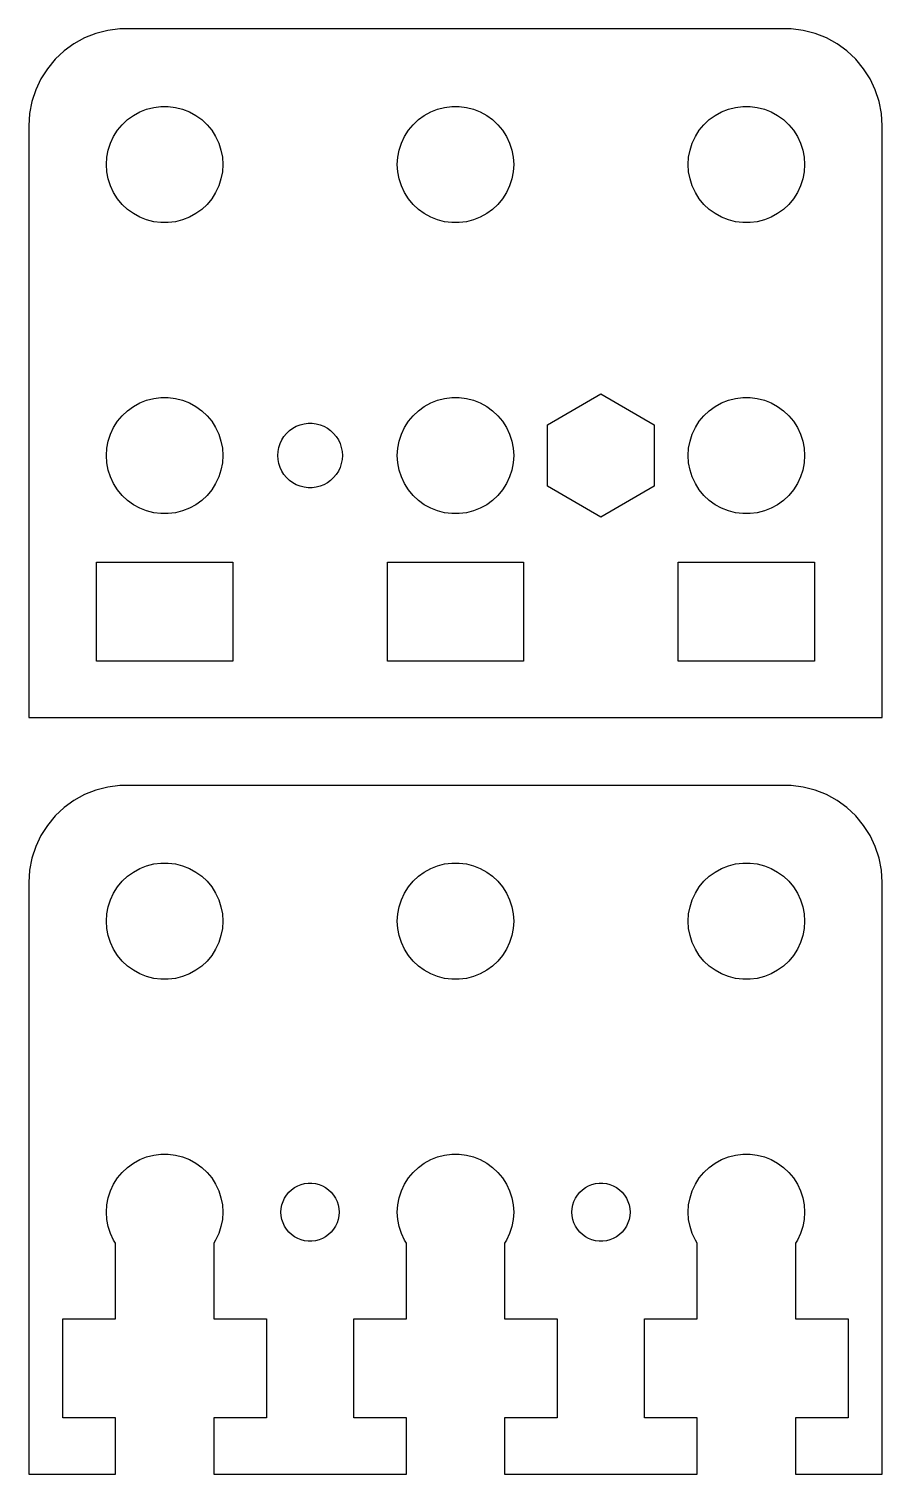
# Model space of a CAD drawing. Header units: metres. Extents: x -22 to 22, y 0 to 152.
# Drawn here: x -22 to 22, y 78 to 152.5 of the extents above; entities that cross this region are included whole.
import ezdxf

# ---------------------------------------------------------------- set-up
doc = ezdxf.new("R2010")
doc.units = ezdxf.units.M

msp = doc.modelspace()

# ---------------------------------------------------------------- linework, layer by layer
for p, q in [((-19.1289, 152.024), (-19.6791, 151.722)), ((-18.5451, 152.255), (-19.1289, 152.024)), ((-17.9369, 152.411), (-18.5451, 152.255)), ((-17.3139, 152.49), (-17.9369, 152.411)), ((17.3139, 152.49), (-17.3139, 152.49)), ((17.9369, 152.411), (17.3139, 152.49)), ((18.5451, 152.255), (17.9369, 152.411)), ((19.1289, 152.024), (18.5451, 152.255)), ((19.6791, 151.722), (19.1289, 152.024)), ((-20.1871, 151.353), (-20.6448, 150.923)), ((-19.6791, 151.722), (-20.1871, 151.353)), ((20.1871, 151.353), (19.6791, 151.722)), ((20.6448, 150.923), (20.1871, 151.353)), ((-20.6448, 150.923), (-21.0451, 150.439)), ((21.0451, 150.439), (20.6448, 150.923)), ((-21.3815, 149.909), (-21.6489, 149.341)), ((-21.0451, 150.439), (-21.3815, 149.909)), ((21.3815, 149.909), (21.0451, 150.439)), ((21.6489, 149.341), (21.3815, 149.909)), ((-21.6489, 149.341), (-21.8429, 148.743)), ((21.8429, 148.743), (21.6489, 149.341)), ((-21.8429, 148.743), (-21.9606, 148.127)), ((-16.2773, 148.214), (-15.927, 148.353)), ((-15.927, 148.353), (-15.5621, 148.447)), ((-15.5621, 148.447), (-15.1884, 148.494)), ((-15.1884, 148.494), (-14.8116, 148.494)), ((-14.8116, 148.494), (-14.4379, 148.447)), ((-14.4379, 148.447), (-14.0729, 148.353)), ((-14.0729, 148.353), (-13.7227, 148.214)), ((-1.27733, 148.214), (-0.92705, 148.353)), ((-0.92705, 148.353), (-0.56213, 148.447)), ((-0.56213, 148.447), (-0.18837, 148.494)), ((-0.18837, 148.494), (0.18837, 148.494)), ((0.18837, 148.494), (0.56213, 148.447)), ((0.56213, 148.447), (0.92705, 148.353)), ((0.92705, 148.353), (1.27733, 148.214)), ((13.7227, 148.214), (14.0729, 148.353)), ((14.0729, 148.353), (14.4379, 148.447)), ((14.4379, 148.447), (14.8116, 148.494)), ((14.8116, 148.494), (15.1884, 148.494)), ((15.1884, 148.494), (15.5621, 148.447)), ((15.5621, 148.447), (15.927, 148.353)), ((15.927, 148.353), (16.2773, 148.214)), ((21.9606, 148.127), (21.8429, 148.743)), ((-21.9606, 148.127), (-22, 147.5)), ((-22, 147.5), (-22, 117)), ((-17.427, 147.263), (-17.1869, 147.554)), ((-17.1869, 147.554), (-16.9123, 147.812)), ((-16.9123, 147.812), (-16.6075, 148.033)), ((-16.6075, 148.033), (-16.2773, 148.214)), ((-13.7227, 148.214), (-13.3925, 148.033)), ((-13.3925, 148.033), (-13.0877, 147.812)), ((-13.0877, 147.812), (-12.8131, 147.554)), ((-12.8131, 147.554), (-12.5729, 147.263)), ((-2.42705, 147.263), (-2.1869, 147.554)), ((-2.1869, 147.554), (-1.91226, 147.812)), ((-1.91226, 147.812), (-1.60747, 148.033)), ((-1.60747, 148.033), (-1.27733, 148.214)), ((1.27733, 148.214), (1.60747, 148.033)), ((1.60747, 148.033), (1.91226, 147.812)), ((1.91226, 147.812), (2.1869, 147.554)), ((2.1869, 147.554), (2.42705, 147.263)), ((12.5729, 147.263), (12.8131, 147.554)), ((12.8131, 147.554), (13.0877, 147.812)), ((13.0877, 147.812), (13.3925, 148.033)), ((13.3925, 148.033), (13.7227, 148.214)), ((16.2773, 148.214), (16.6075, 148.033)), ((16.6075, 148.033), (16.9123, 147.812)), ((16.9123, 147.812), (17.1869, 147.554)), ((17.1869, 147.554), (17.427, 147.263)), ((22, 147.5), (21.9606, 148.127)), ((22, 117), (22, 147.5)), ((-17.7893, 146.604), (-17.6289, 146.945)), ((-17.6289, 146.945), (-17.427, 147.263)), ((-12.5729, 147.263), (-12.3711, 146.945)), ((-12.3711, 146.945), (-12.2107, 146.604)), ((-2.78932, 146.604), (-2.62891, 146.945)), ((-2.62891, 146.945), (-2.42705, 147.263)), ((2.42705, 147.263), (2.62891, 146.945)), ((2.62891, 146.945), (2.78932, 146.604)), ((12.2107, 146.604), (12.3711, 146.945)), ((12.3711, 146.945), (12.5729, 147.263)), ((17.427, 147.263), (17.6289, 146.945)), ((17.6289, 146.945), (17.7893, 146.604)), ((-17.9763, 145.876), (-17.9057, 146.246)), ((-17.9057, 146.246), (-17.7893, 146.604)), ((-12.2107, 146.604), (-12.0942, 146.246)), ((-12.0942, 146.246), (-12.0237, 145.876)), ((-2.97633, 145.876), (-2.90575, 146.246)), ((-2.90575, 146.246), (-2.78932, 146.604)), ((2.78932, 146.604), (2.90575, 146.246)), ((2.90575, 146.246), (2.97633, 145.876)), ((12.0237, 145.876), (12.0942, 146.246)), ((12.0942, 146.246), (12.2107, 146.604)), ((17.7893, 146.604), (17.9057, 146.246)), ((17.9057, 146.246), (17.9763, 145.876)), ((-18, 145.5), (-17.9763, 145.876)), ((-17.9763, 145.124), (-18, 145.5)), ((-12.0237, 145.876), (-12, 145.5)), ((-12, 145.5), (-12.0237, 145.124)), ((-3, 145.5), (-2.97633, 145.876)), ((-2.97633, 145.124), (-3, 145.5)), ((2.97633, 145.876), (3, 145.5)), ((3, 145.5), (2.97633, 145.124)), ((12, 145.5), (12.0237, 145.876)), ((12.0237, 145.124), (12, 145.5)), ((17.9763, 145.876), (18, 145.5)), ((18, 145.5), (17.9763, 145.124)), ((-17.9057, 144.754), (-17.9763, 145.124)), ((-17.7893, 144.396), (-17.9057, 144.754)), ((-12.0942, 144.754), (-12.2107, 144.396)), ((-12.0237, 145.124), (-12.0942, 144.754)), ((-2.90575, 144.754), (-2.97633, 145.124)), ((-2.78932, 144.396), (-2.90575, 144.754)), ((2.90575, 144.754), (2.78932, 144.396)), ((2.97633, 145.124), (2.90575, 144.754)), ((12.0942, 144.754), (12.0237, 145.124)), ((12.2107, 144.396), (12.0942, 144.754)), ((17.9057, 144.754), (17.7893, 144.396)), ((17.9763, 145.124), (17.9057, 144.754)), ((-17.6289, 144.055), (-17.7893, 144.396)), ((-17.427, 143.737), (-17.6289, 144.055)), ((-12.3711, 144.055), (-12.5729, 143.737)), ((-12.2107, 144.396), (-12.3711, 144.055)), ((-2.62891, 144.055), (-2.78932, 144.396)), ((-2.42705, 143.737), (-2.62891, 144.055)), ((2.62891, 144.055), (2.42705, 143.737)), ((2.78932, 144.396), (2.62891, 144.055)), ((12.3711, 144.055), (12.2107, 144.396)), ((12.5729, 143.737), (12.3711, 144.055)), ((17.6289, 144.055), (17.427, 143.737)), ((17.7893, 144.396), (17.6289, 144.055)), ((-17.1869, 143.446), (-17.427, 143.737)), ((-16.9123, 143.188), (-17.1869, 143.446)), ((-16.6075, 142.967), (-16.9123, 143.188)), ((-13.0877, 143.188), (-13.3925, 142.967)), ((-12.8131, 143.446), (-13.0877, 143.188)), ((-12.5729, 143.737), (-12.8131, 143.446)), ((-2.1869, 143.446), (-2.42705, 143.737)), ((-1.91226, 143.188), (-2.1869, 143.446)), ((-1.60747, 142.967), (-1.91226, 143.188)), ((1.91226, 143.188), (1.60747, 142.967)), ((2.1869, 143.446), (1.91226, 143.188)), ((2.42705, 143.737), (2.1869, 143.446)), ((12.8131, 143.446), (12.5729, 143.737)), ((13.0877, 143.188), (12.8131, 143.446)), ((13.3925, 142.967), (13.0877, 143.188)), ((16.9123, 143.188), (16.6075, 142.967)), ((17.1869, 143.446), (16.9123, 143.188)), ((17.427, 143.737), (17.1869, 143.446)), ((-16.2773, 142.786), (-16.6075, 142.967)), ((-15.927, 142.647), (-16.2773, 142.786)), ((-15.5621, 142.553), (-15.927, 142.647)), ((-15.1884, 142.506), (-15.5621, 142.553)), ((-14.8116, 142.506), (-15.1884, 142.506)), ((-14.4379, 142.553), (-14.8116, 142.506)), ((-14.0729, 142.647), (-14.4379, 142.553)), ((-13.7227, 142.786), (-14.0729, 142.647)), ((-13.3925, 142.967), (-13.7227, 142.786)), ((-1.27733, 142.786), (-1.60747, 142.967)), ((-0.92705, 142.647), (-1.27733, 142.786)), ((-0.56213, 142.553), (-0.92705, 142.647)), ((-0.18837, 142.506), (-0.56213, 142.553)), ((0.18837, 142.506), (-0.18837, 142.506)), ((0.56213, 142.553), (0.18837, 142.506)), ((0.92705, 142.647), (0.56213, 142.553)), ((1.27733, 142.786), (0.92705, 142.647)), ((1.60747, 142.967), (1.27733, 142.786)), ((13.7227, 142.786), (13.3925, 142.967)), ((14.0729, 142.647), (13.7227, 142.786)), ((14.4379, 142.553), (14.0729, 142.647)), ((14.8116, 142.506), (14.4379, 142.553)), ((15.1884, 142.506), (14.8116, 142.506)), ((15.5621, 142.553), (15.1884, 142.506)), ((15.927, 142.647), (15.5621, 142.553)), ((16.2773, 142.786), (15.927, 142.647)), ((16.6075, 142.967), (16.2773, 142.786)), ((-16.2773, 133.214), (-15.927, 133.353)), ((-15.927, 133.353), (-15.5621, 133.447)), ((-15.5621, 133.447), (-15.1884, 133.494)), ((-15.1884, 133.494), (-14.8116, 133.494)), ((-14.8116, 133.494), (-14.4379, 133.447)), ((-14.4379, 133.447), (-14.0729, 133.353)), ((-14.0729, 133.353), (-13.7227, 133.214)), ((-1.27733, 133.214), (-0.92705, 133.353)), ((-0.92705, 133.353), (-0.56213, 133.447)), ((-0.56213, 133.447), (-0.18837, 133.494)), ((-0.18837, 133.494), (0.18837, 133.494)), ((0.18837, 133.494), (0.56213, 133.447)), ((0.56213, 133.447), (0.92705, 133.353)), ((0.92705, 133.353), (1.27733, 133.214)), ((4.75166, 132.087), (7.5, 133.673)), ((7.5, 133.673), (10.2483, 132.087)), ((13.7227, 133.214), (14.0729, 133.353)), ((14.0729, 133.353), (14.4379, 133.447)), ((14.4379, 133.447), (14.8116, 133.494)), ((14.8116, 133.494), (15.1884, 133.494)), ((15.1884, 133.494), (15.5621, 133.447)), ((15.5621, 133.447), (15.927, 133.353)), ((15.927, 133.353), (16.2773, 133.214)), ((-17.1869, 132.554), (-16.9123, 132.812)), ((-16.9123, 132.812), (-16.6075, 133.033)), ((-16.6075, 133.033), (-16.2773, 133.214)), ((-13.7227, 133.214), (-13.3925, 133.033)), ((-13.3925, 133.033), (-13.0877, 132.812)), ((-13.0877, 132.812), (-12.8131, 132.554)), ((-2.1869, 132.554), (-1.91226, 132.812)), ((-1.91226, 132.812), (-1.60747, 133.033)), ((-1.60747, 133.033), (-1.27733, 133.214)), ((1.27733, 133.214), (1.60747, 133.033)), ((1.60747, 133.033), (1.91226, 132.812)), ((1.91226, 132.812), (2.1869, 132.554)), ((12.8131, 132.554), (13.0877, 132.812)), ((13.0877, 132.812), (13.3925, 133.033)), ((13.3925, 133.033), (13.7227, 133.214)), ((16.2773, 133.214), (16.6075, 133.033)), ((16.6075, 133.033), (16.9123, 132.812)), ((16.9123, 132.812), (17.1869, 132.554)), ((-17.7893, 131.604), (-17.6289, 131.945)), ((-17.6289, 131.945), (-17.427, 132.263)), ((-17.427, 132.263), (-17.1869, 132.554)), ((-12.8131, 132.554), (-12.5729, 132.263)), ((-12.5729, 132.263), (-12.3711, 131.945)), ((-12.3711, 131.945), (-12.2107, 131.604)), ((-8.56111, 131.783), (-8.39198, 131.906)), ((-8.39198, 131.906), (-8.20879, 132.006)), ((-8.20879, 132.006), (-8.01442, 132.083)), ((-8.01442, 132.083), (-7.81192, 132.135)), ((-7.81192, 132.135), (-7.60452, 132.161)), ((-7.60452, 132.161), (-7.39546, 132.161)), ((-7.39546, 132.161), (-7.18806, 132.135)), ((-7.18806, 132.135), (-6.98557, 132.083)), ((-6.98557, 132.083), (-6.7912, 132.006)), ((-6.7912, 132.006), (-6.608, 131.906)), ((-6.608, 131.906), (-6.43887, 131.783)), ((-2.78932, 131.604), (-2.62891, 131.945)), ((-2.62891, 131.945), (-2.42705, 132.263)), ((-2.42705, 132.263), (-2.1869, 132.554)), ((2.1869, 132.554), (2.42705, 132.263)), ((2.42705, 132.263), (2.62891, 131.945)), ((2.62891, 131.945), (2.78932, 131.604)), ((4.75166, 128.913), (4.75166, 132.087)), ((10.2483, 132.087), (10.2483, 128.913)), ((12.2107, 131.604), (12.3711, 131.945)), ((12.3711, 131.945), (12.5729, 132.263)), ((12.5729, 132.263), (12.8131, 132.554)), ((17.1869, 132.554), (17.427, 132.263)), ((17.427, 132.263), (17.6289, 131.945)), ((17.6289, 131.945), (17.7893, 131.604)), ((-17.9763, 130.876), (-17.9057, 131.246)), ((-17.9057, 131.246), (-17.7893, 131.604)), ((-12.2107, 131.604), (-12.0942, 131.246)), ((-12.0942, 131.246), (-12.0237, 130.876)), ((-9.1124, 130.914), (-9.04779, 131.113)), ((-9.04779, 131.113), (-8.95879, 131.302)), ((-8.95879, 131.302), (-8.84677, 131.478)), ((-8.84677, 131.478), (-8.71352, 131.64)), ((-8.71352, 131.64), (-8.56111, 131.783)), ((-6.43887, 131.783), (-6.28647, 131.64)), ((-6.28647, 131.64), (-6.15321, 131.478)), ((-6.15321, 131.478), (-6.0412, 131.302)), ((-6.0412, 131.302), (-5.95219, 131.113)), ((-5.95219, 131.113), (-5.88759, 130.914)), ((-2.97633, 130.876), (-2.90575, 131.246)), ((-2.90575, 131.246), (-2.78932, 131.604)), ((2.78932, 131.604), (2.90575, 131.246)), ((2.90575, 131.246), (2.97633, 130.876)), ((12.0237, 130.876), (12.0942, 131.246)), ((12.0942, 131.246), (12.2107, 131.604)), ((17.7893, 131.604), (17.9057, 131.246)), ((17.9057, 131.246), (17.9763, 130.876)), ((-18, 130.5), (-17.9763, 130.876)), ((-17.9763, 130.124), (-18, 130.5)), ((-12.0237, 130.876), (-12, 130.5)), ((-12, 130.5), (-12.0237, 130.124)), ((-9.1647, 130.5), (-9.15157, 130.709)), ((-9.15157, 130.291), (-9.1647, 130.5)), ((-9.15157, 130.709), (-9.1124, 130.914)), ((-5.88759, 130.914), (-5.84842, 130.709)), ((-5.84842, 130.709), (-5.83528, 130.5)), ((-5.83528, 130.5), (-5.84842, 130.291)), ((-3, 130.5), (-2.97633, 130.876)), ((-2.97633, 130.124), (-3, 130.5)), ((2.97633, 130.876), (3, 130.5)), ((3, 130.5), (2.97633, 130.124)), ((12, 130.5), (12.0237, 130.876)), ((12.0237, 130.124), (12, 130.5)), ((17.9763, 130.876), (18, 130.5)), ((18, 130.5), (17.9763, 130.124)), ((-17.9057, 129.754), (-17.9763, 130.124)), ((-17.7893, 129.396), (-17.9057, 129.754)), ((-12.0942, 129.754), (-12.2107, 129.396)), ((-12.0237, 130.124), (-12.0942, 129.754)), ((-9.1124, 130.086), (-9.15157, 130.291)), ((-9.04779, 129.887), (-9.1124, 130.086)), ((-8.95879, 129.698), (-9.04779, 129.887)), ((-8.84677, 129.521), (-8.95879, 129.698)), ((-6.0412, 129.698), (-6.15321, 129.521)), ((-5.95219, 129.887), (-6.0412, 129.698)), ((-5.88759, 130.086), (-5.95219, 129.887)), ((-5.84842, 130.291), (-5.88759, 130.086)), ((-2.90575, 129.754), (-2.97633, 130.124)), ((-2.78932, 129.396), (-2.90575, 129.754)), ((2.90575, 129.754), (2.78932, 129.396)), ((2.97633, 130.124), (2.90575, 129.754)), ((12.0942, 129.754), (12.0237, 130.124)), ((12.2107, 129.396), (12.0942, 129.754)), ((17.9057, 129.754), (17.7893, 129.396)), ((17.9763, 130.124), (17.9057, 129.754)), ((-17.6289, 129.055), (-17.7893, 129.396)), ((-17.427, 128.737), (-17.6289, 129.055)), ((-12.3711, 129.055), (-12.5729, 128.737)), ((-12.2107, 129.396), (-12.3711, 129.055)), ((-8.71352, 129.36), (-8.84677, 129.521)), ((-8.56111, 129.217), (-8.71352, 129.36)), ((-8.39198, 129.094), (-8.56111, 129.217)), ((-8.20879, 128.994), (-8.39198, 129.094)), ((-8.01442, 128.917), (-8.20879, 128.994)), ((-7.81192, 128.865), (-8.01442, 128.917)), ((-6.98557, 128.917), (-7.18806, 128.865)), ((-6.7912, 128.994), (-6.98557, 128.917)), ((-6.608, 129.094), (-6.7912, 128.994)), ((-6.43887, 129.217), (-6.608, 129.094)), ((-6.28647, 129.36), (-6.43887, 129.217)), ((-6.15321, 129.521), (-6.28647, 129.36)), ((-2.62891, 129.055), (-2.78932, 129.396)), ((-2.42705, 128.737), (-2.62891, 129.055)), ((2.62891, 129.055), (2.42705, 128.737)), ((2.78932, 129.396), (2.62891, 129.055)), ((7.49998, 127.327), (4.75166, 128.913)), ((10.2483, 128.913), (7.49998, 127.327)), ((12.3711, 129.055), (12.2107, 129.396)), ((12.5729, 128.737), (12.3711, 129.055)), ((17.6289, 129.055), (17.427, 128.737)), ((17.7893, 129.396), (17.6289, 129.055)), ((-17.1869, 128.446), (-17.427, 128.737)), ((-16.9123, 128.188), (-17.1869, 128.446)), ((-16.6075, 127.967), (-16.9123, 128.188)), ((-13.0877, 128.188), (-13.3925, 127.967)), ((-12.8131, 128.446), (-13.0877, 128.188)), ((-12.5729, 128.737), (-12.8131, 128.446)), ((-7.60452, 128.839), (-7.81192, 128.865)), ((-7.39546, 128.839), (-7.60452, 128.839)), ((-7.18806, 128.865), (-7.39546, 128.839)), ((-2.1869, 128.446), (-2.42705, 128.737)), ((-1.91226, 128.188), (-2.1869, 128.446)), ((-1.60747, 127.967), (-1.91226, 128.188)), ((1.91226, 128.188), (1.60747, 127.967)), ((2.1869, 128.446), (1.91226, 128.188)), ((2.42705, 128.737), (2.1869, 128.446)), ((12.8131, 128.446), (12.5729, 128.737)), ((13.0877, 128.188), (12.8131, 128.446)), ((13.3925, 127.967), (13.0877, 128.188)), ((16.9123, 128.188), (16.6075, 127.967)), ((17.1869, 128.446), (16.9123, 128.188)), ((17.427, 128.737), (17.1869, 128.446)), ((-16.2773, 127.786), (-16.6075, 127.967)), ((-15.927, 127.647), (-16.2773, 127.786)), ((-15.5621, 127.553), (-15.927, 127.647)), ((-15.1884, 127.506), (-15.5621, 127.553)), ((-14.8116, 127.506), (-15.1884, 127.506)), ((-14.4379, 127.553), (-14.8116, 127.506)), ((-14.0729, 127.647), (-14.4379, 127.553)), ((-13.7227, 127.786), (-14.0729, 127.647)), ((-13.3925, 127.967), (-13.7227, 127.786)), ((-1.27733, 127.786), (-1.60747, 127.967)), ((-0.92705, 127.647), (-1.27733, 127.786)), ((-0.56213, 127.553), (-0.92705, 127.647)), ((-0.18837, 127.506), (-0.56213, 127.553)), ((0.18837, 127.506), (-0.18837, 127.506)), ((0.56213, 127.553), (0.18837, 127.506)), ((0.92705, 127.647), (0.56213, 127.553)), ((1.27733, 127.786), (0.92705, 127.647)), ((1.60747, 127.967), (1.27733, 127.786)), ((13.7227, 127.786), (13.3925, 127.967)), ((14.0729, 127.647), (13.7227, 127.786)), ((14.4379, 127.553), (14.0729, 127.647)), ((14.8116, 127.506), (14.4379, 127.553)), ((15.1884, 127.506), (14.8116, 127.506)), ((15.5621, 127.553), (15.1884, 127.506)), ((15.927, 127.647), (15.5621, 127.553)), ((16.2773, 127.786), (15.927, 127.647)), ((16.6075, 127.967), (16.2773, 127.786)), ((-18.5142, 119.9), (-18.5142, 125)), ((-18.5142, 125), (-11.4858, 125)), ((-11.4858, 125), (-11.4858, 119.9)), ((-3.51418, 119.9), (-3.51418, 125)), ((-3.51418, 125), (3.51418, 125)), ((3.51418, 125), (3.51418, 119.9)), ((11.4858, 119.9), (11.4858, 125)), ((11.4858, 125), (18.5142, 125)), ((18.5142, 125), (18.5142, 119.9)), ((-11.4858, 119.9), (-18.5142, 119.9)), ((3.51418, 119.9), (-3.51418, 119.9)), ((18.5142, 119.9), (11.4858, 119.9)), ((-22, 117), (22, 117)), ((-18.5451, 113.255), (-19.1289, 113.024)), ((-17.9369, 113.411), (-18.5451, 113.255)), ((-17.3139, 113.49), (-17.9369, 113.411)), ((17.3139, 113.49), (-17.3139, 113.49)), ((17.9369, 113.411), (17.3139, 113.49)), ((18.5451, 113.255), (17.9369, 113.411)), ((19.1289, 113.024), (18.5451, 113.255)), ((-19.6791, 112.722), (-20.1871, 112.353)), ((-19.1289, 113.024), (-19.6791, 112.722)), ((19.6791, 112.722), (19.1289, 113.024)), ((20.1871, 112.353), (19.6791, 112.722)), ((-20.6448, 111.923), (-21.0451, 111.439)), ((-20.1871, 112.353), (-20.6448, 111.923)), ((20.6448, 111.923), (20.1871, 112.353)), ((21.0451, 111.439), (20.6448, 111.923)), ((-21.0451, 111.439), (-21.3815, 110.909)), ((21.3815, 110.909), (21.0451, 111.439)), ((-21.6489, 110.341), (-21.8429, 109.743)), ((-21.3815, 110.909), (-21.6489, 110.341)), ((21.6489, 110.341), (21.3815, 110.909)), ((21.8429, 109.743), (21.6489, 110.341)), ((-21.8429, 109.743), (-21.9606, 109.127)), ((21.9606, 109.127), (21.8429, 109.743)), ((-21.9606, 109.127), (-22, 108.5)), ((-17.1869, 108.554), (-16.9123, 108.812)), ((-16.9123, 108.812), (-16.6075, 109.033)), ((-16.6075, 109.033), (-16.2773, 109.214)), ((-16.2773, 109.214), (-15.927, 109.353)), ((-15.927, 109.353), (-15.5621, 109.447)), ((-15.5621, 109.447), (-15.1884, 109.494)), ((-15.1884, 109.494), (-14.8116, 109.494)), ((-14.8116, 109.494), (-14.4379, 109.447)), ((-14.4379, 109.447), (-14.0729, 109.353)), ((-14.0729, 109.353), (-13.7227, 109.214)), ((-13.7227, 109.214), (-13.3925, 109.033)), ((-13.3925, 109.033), (-13.0877, 108.812)), ((-13.0877, 108.812), (-12.8131, 108.554)), ((-2.1869, 108.554), (-1.91226, 108.812)), ((-1.91226, 108.812), (-1.60747, 109.033)), ((-1.60747, 109.033), (-1.27733, 109.214)), ((-1.27733, 109.214), (-0.92705, 109.353)), ((-0.92705, 109.353), (-0.56213, 109.447)), ((-0.56213, 109.447), (-0.18837, 109.494)), ((-0.18837, 109.494), (0.18837, 109.494)), ((0.18837, 109.494), (0.56213, 109.447)), ((0.56213, 109.447), (0.92705, 109.353)), ((0.92705, 109.353), (1.27733, 109.214)), ((1.27733, 109.214), (1.60747, 109.033)), ((1.60747, 109.033), (1.91226, 108.812)), ((1.91226, 108.812), (2.1869, 108.554)), ((12.8131, 108.554), (13.0877, 108.812)), ((13.0877, 108.812), (13.3925, 109.033)), ((13.3925, 109.033), (13.7227, 109.214)), ((13.7227, 109.214), (14.0729, 109.353)), ((14.0729, 109.353), (14.4379, 109.447)), ((14.4379, 109.447), (14.8116, 109.494)), ((14.8116, 109.494), (15.1884, 109.494)), ((15.1884, 109.494), (15.5621, 109.447)), ((15.5621, 109.447), (15.927, 109.353)), ((15.927, 109.353), (16.2773, 109.214)), ((16.2773, 109.214), (16.6075, 109.033)), ((16.6075, 109.033), (16.9123, 108.812)), ((16.9123, 108.812), (17.1869, 108.554)), ((22, 108.5), (21.9606, 109.127)), ((-22, 108.5), (-22, 78)), ((-17.6289, 107.945), (-17.427, 108.263)), ((-17.427, 108.263), (-17.1869, 108.554)), ((-12.8131, 108.554), (-12.5729, 108.263)), ((-12.5729, 108.263), (-12.3711, 107.945)), ((-2.62891, 107.945), (-2.42705, 108.263)), ((-2.42705, 108.263), (-2.1869, 108.554)), ((2.1869, 108.554), (2.42705, 108.263)), ((2.42705, 108.263), (2.62891, 107.945)), ((12.3711, 107.945), (12.5729, 108.263)), ((12.5729, 108.263), (12.8131, 108.554)), ((17.1869, 108.554), (17.427, 108.263)), ((17.427, 108.263), (17.6289, 107.945)), ((22, 78), (22, 108.5)), ((-17.9057, 107.246), (-17.7893, 107.604)), ((-17.7893, 107.604), (-17.6289, 107.945)), ((-12.3711, 107.945), (-12.2107, 107.604)), ((-12.2107, 107.604), (-12.0942, 107.246)), ((-2.90575, 107.246), (-2.78932, 107.604)), ((-2.78932, 107.604), (-2.62891, 107.945)), ((2.62891, 107.945), (2.78932, 107.604)), ((2.78932, 107.604), (2.90575, 107.246)), ((12.0942, 107.246), (12.2107, 107.604)), ((12.2107, 107.604), (12.3711, 107.945)), ((17.6289, 107.945), (17.7893, 107.604)), ((17.7893, 107.604), (17.9057, 107.246)), ((-18, 106.5), (-17.9763, 106.876)), ((-17.9763, 106.876), (-17.9057, 107.246)), ((-12.0942, 107.246), (-12.0237, 106.876)), ((-12.0237, 106.876), (-12, 106.5)), ((-3, 106.5), (-2.97633, 106.876)), ((-2.97633, 106.876), (-2.90575, 107.246)), ((2.90575, 107.246), (2.97633, 106.876)), ((2.97633, 106.876), (3, 106.5)), ((12, 106.5), (12.0237, 106.876)), ((12.0237, 106.876), (12.0942, 107.246)), ((17.9057, 107.246), (17.9763, 106.876)), ((17.9763, 106.876), (18, 106.5)), ((-17.9763, 106.124), (-18, 106.5)), ((-17.9057, 105.754), (-17.9763, 106.124)), ((-12.0237, 106.124), (-12.0942, 105.754)), ((-12, 106.5), (-12.0237, 106.124)), ((-2.97633, 106.124), (-3, 106.5)), ((-2.90575, 105.754), (-2.97633, 106.124)), ((2.97633, 106.124), (2.90575, 105.754)), ((3, 106.5), (2.97633, 106.124)), ((12.0237, 106.124), (12, 106.5)), ((12.0942, 105.754), (12.0237, 106.124)), ((17.9763, 106.124), (17.9057, 105.754)), ((18, 106.5), (17.9763, 106.124)), ((-17.7893, 105.396), (-17.9057, 105.754)), ((-17.6289, 105.055), (-17.7893, 105.396)), ((-17.427, 104.737), (-17.6289, 105.055)), ((-12.3711, 105.055), (-12.5729, 104.737)), ((-12.2107, 105.396), (-12.3711, 105.055)), ((-12.0942, 105.754), (-12.2107, 105.396)), ((-2.78932, 105.396), (-2.90575, 105.754)), ((-2.62891, 105.055), (-2.78932, 105.396)), ((-2.42705, 104.737), (-2.62891, 105.055)), ((2.62891, 105.055), (2.42705, 104.737)), ((2.78932, 105.396), (2.62891, 105.055)), ((2.90575, 105.754), (2.78932, 105.396)), ((12.2107, 105.396), (12.0942, 105.754)), ((12.3711, 105.055), (12.2107, 105.396)), ((12.5729, 104.737), (12.3711, 105.055)), ((17.6289, 105.055), (17.427, 104.737)), ((17.7893, 105.396), (17.6289, 105.055)), ((17.9057, 105.754), (17.7893, 105.396)), ((-17.1869, 104.446), (-17.427, 104.737)), ((-16.9123, 104.188), (-17.1869, 104.446)), ((-12.8131, 104.446), (-13.0877, 104.188)), ((-12.5729, 104.737), (-12.8131, 104.446)), ((-2.1869, 104.446), (-2.42705, 104.737)), ((-1.91226, 104.188), (-2.1869, 104.446)), ((2.1869, 104.446), (1.91226, 104.188)), ((2.42705, 104.737), (2.1869, 104.446)), ((12.8131, 104.446), (12.5729, 104.737)), ((13.0877, 104.188), (12.8131, 104.446)), ((17.1869, 104.446), (16.9123, 104.188)), ((17.427, 104.737), (17.1869, 104.446)), ((-16.6075, 103.967), (-16.9123, 104.188)), ((-16.2773, 103.786), (-16.6075, 103.967)), ((-15.927, 103.647), (-16.2773, 103.786)), ((-15.5621, 103.553), (-15.927, 103.647)), ((-15.1884, 103.506), (-15.5621, 103.553)), ((-14.4379, 103.553), (-14.8116, 103.506)), ((-14.0729, 103.647), (-14.4379, 103.553)), ((-13.7227, 103.786), (-14.0729, 103.647)), ((-13.3925, 103.967), (-13.7227, 103.786)), ((-13.0877, 104.188), (-13.3925, 103.967)), ((-1.60747, 103.967), (-1.91226, 104.188)), ((-1.27733, 103.786), (-1.60747, 103.967)), ((-0.92705, 103.647), (-1.27733, 103.786)), ((-0.56213, 103.553), (-0.92705, 103.647)), ((-0.18837, 103.506), (-0.56213, 103.553)), ((0.56213, 103.553), (0.18837, 103.506)), ((0.92705, 103.647), (0.56213, 103.553)), ((1.27733, 103.786), (0.92705, 103.647)), ((1.60747, 103.967), (1.27733, 103.786)), ((1.91226, 104.188), (1.60747, 103.967)), ((13.3925, 103.967), (13.0877, 104.188)), ((13.7227, 103.786), (13.3925, 103.967)), ((14.0729, 103.647), (13.7227, 103.786)), ((14.4379, 103.553), (14.0729, 103.647)), ((14.8116, 103.506), (14.4379, 103.553)), ((15.5621, 103.553), (15.1884, 103.506)), ((15.927, 103.647), (15.5621, 103.553)), ((16.2773, 103.786), (15.927, 103.647)), ((16.6075, 103.967), (16.2773, 103.786)), ((16.9123, 104.188), (16.6075, 103.967)), ((-14.8116, 103.506), (-15.1884, 103.506)), ((0.18837, 103.506), (-0.18837, 103.506)), ((15.1884, 103.506), (14.8116, 103.506)), ((-16.9123, 93.8115), (-16.6075, 94.033)), ((-16.6075, 94.033), (-16.2773, 94.2145)), ((-16.2773, 94.2145), (-15.927, 94.3532)), ((-15.927, 94.3532), (-15.5621, 94.4469)), ((-15.5621, 94.4469), (-15.1884, 94.4941)), ((-15.1884, 94.4941), (-14.8116, 94.4941)), ((-14.8116, 94.4941), (-14.4379, 94.4469)), ((-14.4379, 94.4469), (-14.0729, 94.3532)), ((-14.0729, 94.3532), (-13.7227, 94.2145)), ((-13.7227, 94.2145), (-13.3925, 94.033)), ((-13.3925, 94.033), (-13.0877, 93.8115)), ((-1.91226, 93.8115), (-1.60747, 94.033)), ((-1.60747, 94.033), (-1.27733, 94.2145)), ((-1.27733, 94.2145), (-0.92705, 94.3532)), ((-0.92705, 94.3532), (-0.56213, 94.4469)), ((-0.56213, 94.4469), (-0.18837, 94.4941)), ((-0.18837, 94.4941), (0.18837, 94.4941)), ((0.18837, 94.4941), (0.56213, 94.4469)), ((0.56213, 94.4469), (0.92705, 94.3532)), ((0.92705, 94.3532), (1.27733, 94.2145)), ((1.27733, 94.2145), (1.60747, 94.033)), ((1.60747, 94.033), (1.91226, 93.8115)), ((13.0877, 93.8115), (13.3925, 94.033)), ((13.3925, 94.033), (13.7227, 94.2145)), ((13.7227, 94.2145), (14.0729, 94.3532)), ((14.0729, 94.3532), (14.4379, 94.4469)), ((14.4379, 94.4469), (14.8116, 94.4941)), ((14.8116, 94.4941), (15.1884, 94.4941)), ((15.1884, 94.4941), (15.5621, 94.4469)), ((15.5621, 94.4469), (15.927, 94.3532)), ((15.927, 94.3532), (16.2773, 94.2145)), ((16.2773, 94.2145), (16.6075, 94.033)), ((16.6075, 94.033), (16.9123, 93.8115)), ((-17.6289, 92.9453), (-17.427, 93.2634)), ((-17.427, 93.2634), (-17.1869, 93.5536)), ((-17.1869, 93.5536), (-16.9123, 93.8115)), ((-13.0877, 93.8115), (-12.8131, 93.5536)), ((-12.8131, 93.5536), (-12.5729, 93.2634)), ((-12.5729, 93.2634), (-12.3711, 92.9453)), ((-2.62891, 92.9453), (-2.42705, 93.2634)), ((-2.42705, 93.2634), (-2.1869, 93.5536)), ((-2.1869, 93.5536), (-1.91226, 93.8115)), ((1.91226, 93.8115), (2.1869, 93.5536)), ((2.1869, 93.5536), (2.42705, 93.2634)), ((2.42705, 93.2634), (2.62891, 92.9453)), ((12.3711, 92.9453), (12.5729, 93.2634)), ((12.5729, 93.2634), (12.8131, 93.5536)), ((12.8131, 93.5536), (13.0877, 93.8115)), ((16.9123, 93.8115), (17.1869, 93.5536)), ((17.1869, 93.5536), (17.427, 93.2634)), ((17.427, 93.2634), (17.6289, 92.9453)), ((-17.9057, 92.2461), (-17.7893, 92.6044)), ((-17.7893, 92.6044), (-17.6289, 92.9453)), ((-12.3711, 92.9453), (-12.2107, 92.6044)), ((-12.2107, 92.6044), (-12.0942, 92.2461)), ((-8.81445, 92.2226), (-8.71352, 92.3817)), ((-8.71352, 92.3817), (-8.59344, 92.5268)), ((-8.59344, 92.5268), (-8.45613, 92.6558)), ((-8.45613, 92.6558), (-8.30373, 92.7665)), ((-8.30373, 92.7665), (-8.13866, 92.8572)), ((-8.13866, 92.8572), (-7.96352, 92.9266)), ((-7.96352, 92.9266), (-7.78107, 92.9734)), ((-7.78107, 92.9734), (-7.59418, 92.997)), ((-7.59418, 92.997), (-7.40581, 92.997)), ((-7.40581, 92.997), (-7.21892, 92.9734)), ((-7.21892, 92.9734), (-7.03647, 92.9266)), ((-7.03647, 92.9266), (-6.86133, 92.8572)), ((-6.86133, 92.8572), (-6.69626, 92.7665)), ((-6.69626, 92.7665), (-6.54385, 92.6558)), ((-6.54385, 92.6558), (-6.40654, 92.5268)), ((-6.40654, 92.5268), (-6.28647, 92.3817)), ((-6.28647, 92.3817), (-6.18553, 92.2226)), ((-2.90575, 92.2461), (-2.78932, 92.6044)), ((-2.78932, 92.6044), (-2.62891, 92.9453)), ((2.62891, 92.9453), (2.78932, 92.6044)), ((2.78932, 92.6044), (2.90575, 92.2461)), ((6.18553, 92.2226), (6.28647, 92.3817)), ((6.28647, 92.3817), (6.40654, 92.5268)), ((6.40654, 92.5268), (6.54385, 92.6558)), ((6.54385, 92.6558), (6.69626, 92.7665)), ((6.69626, 92.7665), (6.86133, 92.8572)), ((6.86133, 92.8572), (7.03647, 92.9266)), ((7.03647, 92.9266), (7.21892, 92.9734)), ((7.21892, 92.9734), (7.40581, 92.997)), ((7.40581, 92.997), (7.59418, 92.997)), ((7.59418, 92.997), (7.78107, 92.9734)), ((7.78107, 92.9734), (7.96352, 92.9266)), ((7.96352, 92.9266), (8.13866, 92.8572)), ((8.13866, 92.8572), (8.30373, 92.7665)), ((8.30373, 92.7665), (8.45613, 92.6558)), ((8.45613, 92.6558), (8.59344, 92.5268)), ((8.59344, 92.5268), (8.71352, 92.3817)), ((8.71352, 92.3817), (8.81445, 92.2226)), ((12.0942, 92.2461), (12.2107, 92.6044)), ((12.2107, 92.6044), (12.3711, 92.9453)), ((17.6289, 92.9453), (17.7893, 92.6044)), ((17.7893, 92.6044), (17.9057, 92.2461)), ((-18, 91.5), (-17.9763, 91.876)), ((-17.9763, 91.876), (-17.9057, 92.2461)), ((-12.0942, 92.2461), (-12.0237, 91.876)), ((-12.0237, 91.876), (-12, 91.5)), ((-9, 91.5), (-8.98816, 91.688)), ((-8.98816, 91.688), (-8.95287, 91.873)), ((-8.95287, 91.873), (-8.89465, 92.0522)), ((-8.89465, 92.0522), (-8.81445, 92.2226)), ((-6.18553, 92.2226), (-6.10533, 92.0522)), ((-6.10533, 92.0522), (-6.04712, 91.873)), ((-6.04712, 91.873), (-6.01183, 91.688)), ((-6.01183, 91.688), (-6, 91.5)), ((-3, 91.5), (-2.97633, 91.876)), ((-2.97633, 91.876), (-2.90575, 92.2461)), ((2.90575, 92.2461), (2.97633, 91.876)), ((2.97633, 91.876), (3, 91.5)), ((6, 91.5), (6.01183, 91.688)), ((6.01183, 91.688), (6.04712, 91.873)), ((6.04712, 91.873), (6.10533, 92.0522)), ((6.10533, 92.0522), (6.18553, 92.2226)), ((8.81445, 92.2226), (8.89465, 92.0522)), ((8.89465, 92.0522), (8.95287, 91.873)), ((8.95287, 91.873), (8.98816, 91.688)), ((8.98816, 91.688), (9, 91.5)), ((12, 91.5), (12.0237, 91.876)), ((12.0237, 91.876), (12.0942, 92.2461)), ((17.9057, 92.2461), (17.9763, 91.876)), ((17.9763, 91.876), (18, 91.5)), ((-17.9763, 91.124), (-18, 91.5)), ((-17.9057, 90.7539), (-17.9763, 91.124)), ((-12.0237, 91.124), (-12.0942, 90.7539)), ((-12, 91.5), (-12.0237, 91.124)), ((-8.98816, 91.312), (-9, 91.5)), ((-8.95287, 91.127), (-8.98816, 91.312)), ((-8.89465, 90.9478), (-8.95287, 91.127)), ((-8.81445, 90.7774), (-8.89465, 90.9478)), ((-6.10533, 90.9478), (-6.18553, 90.7774)), ((-6.04712, 91.127), (-6.10533, 90.9478)), ((-6.01183, 91.312), (-6.04712, 91.127)), ((-6, 91.5), (-6.01183, 91.312)), ((-2.97633, 91.124), (-3, 91.5)), ((-2.90575, 90.7539), (-2.97633, 91.124)), ((2.97633, 91.124), (2.90575, 90.7539)), ((3, 91.5), (2.97633, 91.124)), ((6.01183, 91.312), (6, 91.5)), ((6.04712, 91.127), (6.01183, 91.312)), ((6.10533, 90.9478), (6.04712, 91.127)), ((6.18553, 90.7774), (6.10533, 90.9478)), ((8.89465, 90.9478), (8.81445, 90.7774)), ((8.95287, 91.127), (8.89465, 90.9478)), ((8.98816, 91.312), (8.95287, 91.127)), ((9, 91.5), (8.98816, 91.312)), ((12.0237, 91.124), (12, 91.5)), ((12.0942, 90.7539), (12.0237, 91.124)), ((17.9763, 91.124), (17.9057, 90.7539)), ((18, 91.5), (17.9763, 91.124)), ((-17.7893, 90.3956), (-17.9057, 90.7539)), ((-17.6289, 90.0547), (-17.7893, 90.3956)), ((-12.2107, 90.3956), (-12.3711, 90.0547)), ((-12.0942, 90.7539), (-12.2107, 90.3956)), ((-8.71352, 90.6183), (-8.81445, 90.7774)), ((-8.59344, 90.4732), (-8.71352, 90.6183)), ((-8.45613, 90.3442), (-8.59344, 90.4732)), ((-8.30373, 90.2335), (-8.45613, 90.3442)), ((-8.13866, 90.1427), (-8.30373, 90.2335)), ((-7.96352, 90.0734), (-8.13866, 90.1427)), ((-6.86133, 90.1427), (-7.03647, 90.0734)), ((-6.69626, 90.2335), (-6.86133, 90.1427)), ((-6.54385, 90.3442), (-6.69626, 90.2335)), ((-6.40654, 90.4732), (-6.54385, 90.3442)), ((-6.28647, 90.6183), (-6.40654, 90.4732)), ((-6.18553, 90.7774), (-6.28647, 90.6183)), ((-2.78932, 90.3956), (-2.90575, 90.7539)), ((-2.62891, 90.0547), (-2.78932, 90.3956)), ((2.78932, 90.3956), (2.62891, 90.0547)), ((2.90575, 90.7539), (2.78932, 90.3956)), ((6.28647, 90.6183), (6.18553, 90.7774)), ((6.40654, 90.4732), (6.28647, 90.6183)), ((6.54385, 90.3442), (6.40654, 90.4732)), ((6.69626, 90.2335), (6.54385, 90.3442)), ((6.86133, 90.1427), (6.69626, 90.2335)), ((7.03647, 90.0734), (6.86133, 90.1427)), ((8.13866, 90.1427), (7.96352, 90.0734)), ((8.30373, 90.2335), (8.13866, 90.1427)), ((8.45613, 90.3442), (8.30373, 90.2335)), ((8.59344, 90.4732), (8.45613, 90.3442)), ((8.71352, 90.6183), (8.59344, 90.4732)), ((8.81445, 90.7774), (8.71352, 90.6183)), ((12.2107, 90.3956), (12.0942, 90.7539)), ((12.3711, 90.0547), (12.2107, 90.3956)), ((17.7893, 90.3956), (17.6289, 90.0547)), ((17.9057, 90.7539), (17.7893, 90.3956)), ((-17.5307, 89.9), (-17.6289, 90.0547)), ((-17.5307, 86), (-17.5307, 89.9)), ((-12.3711, 90.0547), (-12.4693, 89.9)), ((-12.4693, 89.9), (-12.4693, 86)), ((-7.78107, 90.0266), (-7.96352, 90.0734)), ((-7.59418, 90.0029), (-7.78107, 90.0266)), ((-7.40581, 90.0029), (-7.59418, 90.0029)), ((-7.21892, 90.0266), (-7.40581, 90.0029)), ((-7.03647, 90.0734), (-7.21892, 90.0266)), ((-2.53072, 89.9), (-2.62891, 90.0547)), ((-2.53072, 86), (-2.53072, 89.9)), ((2.62891, 90.0547), (2.53072, 89.9)), ((2.53072, 89.9), (2.53072, 86)), ((7.21892, 90.0266), (7.03647, 90.0734)), ((7.40581, 90.0029), (7.21892, 90.0266)), ((7.59418, 90.0029), (7.40581, 90.0029)), ((7.78107, 90.0266), (7.59418, 90.0029)), ((7.96352, 90.0734), (7.78107, 90.0266)), ((12.4693, 89.9), (12.3711, 90.0547)), ((12.4693, 86), (12.4693, 89.9)), ((17.6289, 90.0547), (17.5307, 89.9)), ((17.5307, 89.9), (17.5307, 86)), ((-20.2462, 80.9), (-20.2462, 86)), ((-20.2462, 86), (-17.5307, 86)), ((-12.4693, 86), (-9.75375, 86)), ((-9.75375, 86), (-9.75375, 80.9)), ((-5.24623, 80.9), (-5.24623, 86)), ((-5.24623, 86), (-2.53072, 86)), ((2.53072, 86), (5.24623, 86)), ((5.24623, 86), (5.24623, 80.9)), ((9.75375, 80.9), (9.75375, 86)), ((9.75375, 86), (12.4693, 86)), ((17.5307, 86), (20.2462, 86)), ((20.2462, 86), (20.2462, 80.9)), ((-17.5307, 80.9), (-20.2462, 80.9)), ((-17.5307, 78), (-17.5307, 80.9)), ((-9.75375, 80.9), (-12.4693, 80.9)), ((-12.4693, 80.9), (-12.4693, 78)), ((-2.53072, 80.9), (-5.24623, 80.9)), ((-2.53072, 78), (-2.53072, 80.9)), ((5.24623, 80.9), (2.53072, 80.9)), ((2.53072, 80.9), (2.53072, 78)), ((12.4693, 80.9), (9.75375, 80.9)), ((12.4693, 78), (12.4693, 80.9)), ((20.2462, 80.9), (17.5307, 80.9)), ((17.5307, 80.9), (17.5307, 78)), ((-22, 78), (-17.5307, 78)), ((-12.4693, 78), (-2.53072, 78)), ((2.53072, 78), (12.4693, 78)), ((17.5307, 78), (22, 78))]:
    msp.add_line(p, q)

doc.saveas('drawing.dxf')
